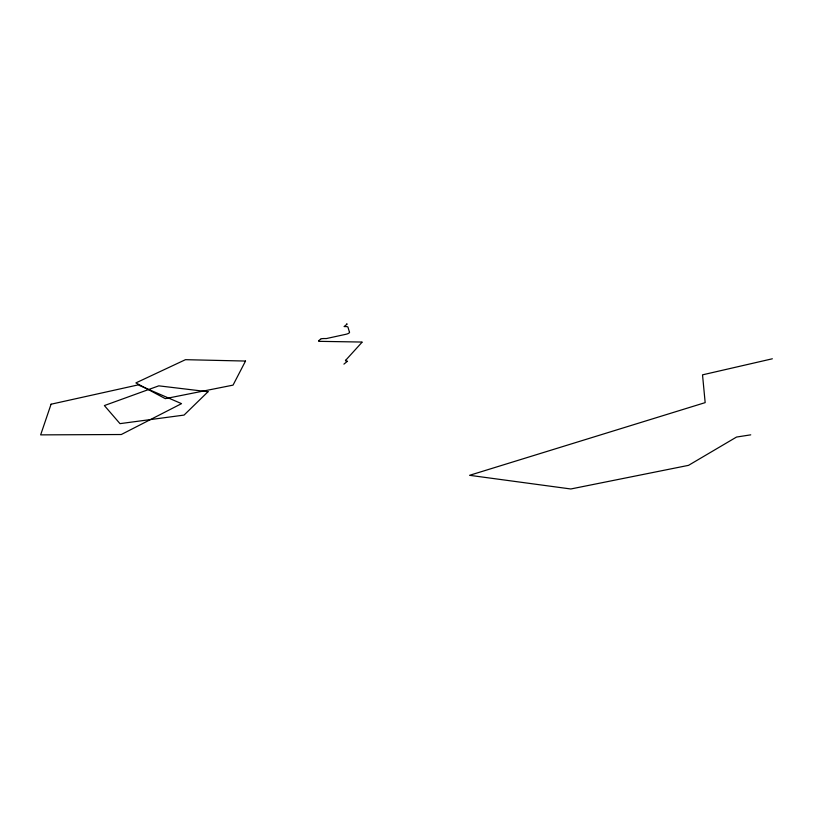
<?xml version="1.0" encoding="UTF-8"?>
<svg xmlns="http://www.w3.org/2000/svg" width="813" height="813" viewBox="0 0 813 813"><rect width="100%" height="100%" fill="white"/><g stroke="black" fill="none" stroke-linecap="round" stroke-linejoin="round"><path stroke-width="1.22" d="M362.049 342.243L345.667 360.281M343.919 364.122L347.507 361.216A3.069 0.986 -9.9 0 1 345.586 360.291M318.635 340.749L320.668 339.102M772.35 358.787L702.523 374.844L705.166 402.628L469.579 475.31L570.807 488.979L688.52 465.351L736.537 437.048L750.745 434.843M323.086 338.543L326.369 338.554L345.647 334.346A4.573 1.463 -9.9 0 0 349.56 332.151M346.521 324.021L347.202 324.021L344.092 326.562L346.033 326.582A3.354 1.077 -9.9 0 1 347.944 327.1L349.458 332.171M319.651 341.348L361.988 342.049M319.702 341.277A1.677 0.539 -9.9 0 1 318.635 341.155M321.115 338.858A1.656 0.528 -9.9 0 1 322.964 338.615M51.067 404.213L40.65 434.874L121.289 434.518L181.533 403.644L138.139 384.905L51.067 404.213M245.516 361.053L233.046 385.128L165.293 398.644L135.883 382.913L185.466 359.681L245.516 361.053M208.037 391.734L184.053 415.087L119.989 423.644L104.379 405.565L158.799 385.84L208.037 391.734"/></g></svg>
